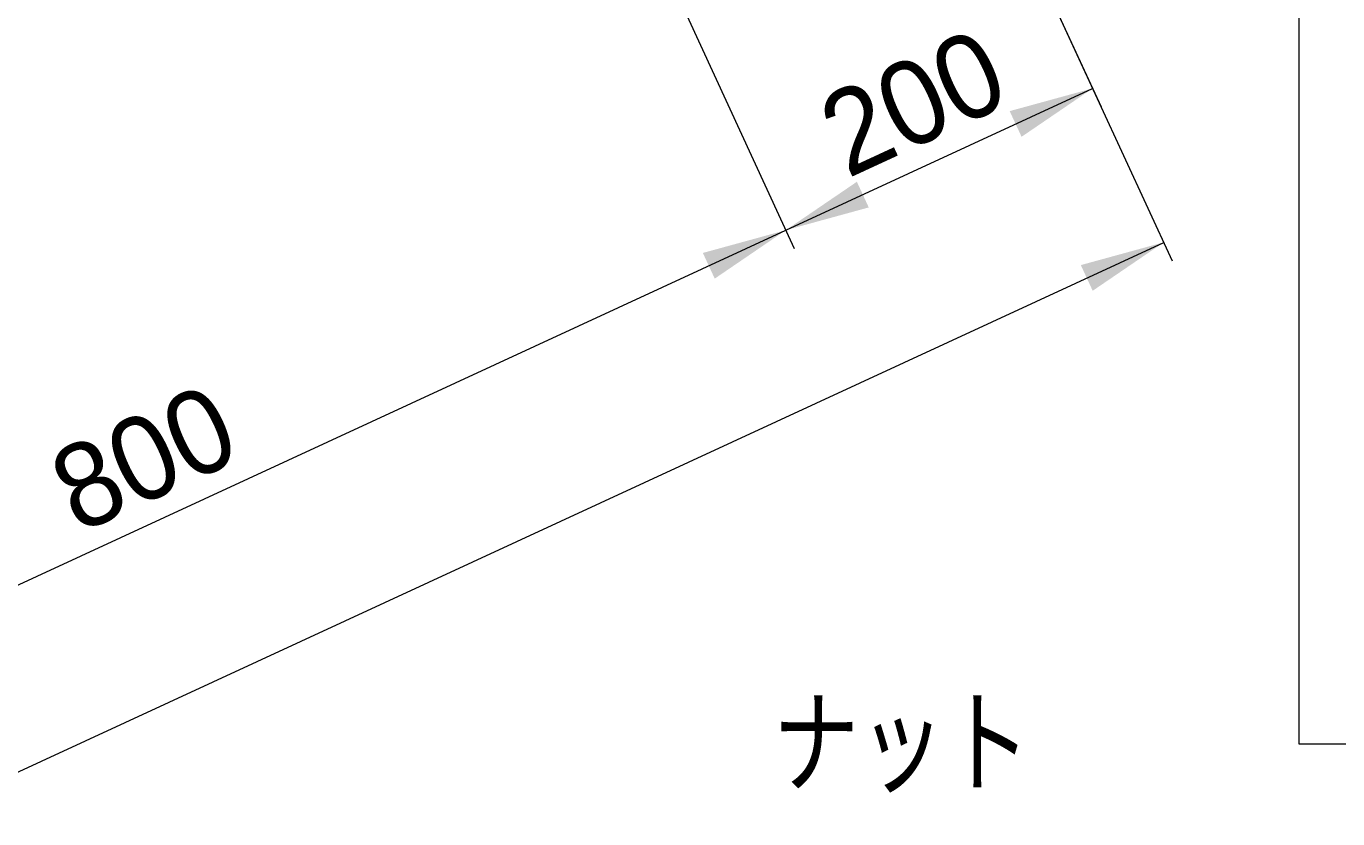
# Model space of a CAD drawing. Units: millimetres at full size, sheet at 1:20. Extents: x 200 to 8200, y 200 to 5740.
# Drawn here: x 2629 to 3403, y 1153 to 1620 of the extents above; entities that cross this region are included whole.
import ezdxf
from ezdxf.enums import TextEntityAlignment as Align

# ---------------------------------------------------------------- set-up
doc = ezdxf.new("R2010")
doc.units = ezdxf.units.MM
doc.header["$LTSCALE"] = 20
doc.layers.add('寸法', color=7, linetype='Continuous', lineweight=13)
doc.layers.add('引出線', color=7, linetype='Continuous', lineweight=13)
doc.layers.add('文字', color=7, linetype='Continuous')
doc.styles.add('ＭＳ Ｐゴシック', font='')
doc.styles.get('ＭＳ Ｐゴシック').set_extended_font_data('MS PGothic')

# ---------------------------------------------------------------- blocks, each defined once
blk = doc.blocks.new('filled_arrow')
at = {"color": 0, "linetype": 'Continuous', "lineweight": -2}
blk.add_solid([(7.5, 1.25), (0, 0), (7.5, -1.25)], dxfattribs=at)

msp = doc.modelspace()

# ---------------------------------------------------------------- linework, layer by layer
at = {"layer": '寸法', "lineweight": 18}
for p, q in [((3009.84, 2120.31), (3262.98, 1572.5)), ((3009.84, 2120.31), (3304.93, 1481.72)), ((3018.55, 1626.26), (3082.03, 1488.88)), ((3018.55, 1626.26), (3082.03, 1488.88)), ((3077, 1499.77), (3257.95, 1583.39)), ((2350.66, 1164.13), (3077, 1499.77)), ((1484.37, 653.65), (3299.9, 1492.61))]:
    msp.add_line(p, q, dxfattribs=at)
at = {"layer": '引出線'}
msp.add_lwpolyline([(3379.58, 1796.73), (3379.58, 1197), (4255.33, 1197)], dxfattribs=at)

# ---------------------------------------------------------------- block references
at = {"layer": '寸法', "lineweight": 18, "xscale": 6.67, "yscale": 6.67}
for p, rotation in [((3257.95, 1583.39), 204.8), ((3077, 1499.77), 24.8), ((3077, 1499.77), 204.8), ((3299.9, 1492.61), 204.8)]:
    msp.add_blockref('filled_arrow', p, dxfattribs=dict(at, rotation=rotation))

# ---------------------------------------------------------------- texts
at = {"layer": '寸法', "style": 'ＭＳ Ｐゴシック'}
for s, p in [('200', (3151.95, 1575.17)), ('800', (2698.31, 1365.54))]:
    msp.add_text(s, height=49.49, rotation=24.802, dxfattribs=at).set_placement(p, align=Align.MIDDLE_CENTER)
at = {"layer": '文字', "style": 'ＭＳ Ｐゴシック', "width": 0.75}
msp.add_text('ナット', height=49.49, dxfattribs=at).set_placement((3069.54, 1158.39), align=Align.BOTTOM_LEFT)

doc.saveas('drawing.dxf')
